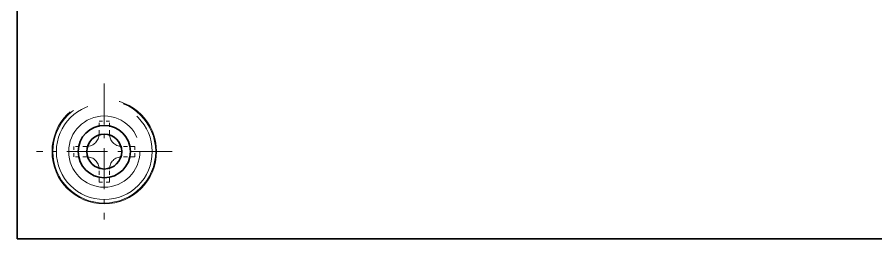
# Model space of a CAD drawing. Extents: x 23 to 417, y 3 to 294.
# Drawn here: x 229.83 to 254.47, y 100.44 to 106.79 of the extents above; entities that cross this region are included whole.
import ezdxf

# ---------------------------------------------------------------- set-up
doc = ezdxf.new("R2010")
doc.units = 0
doc.linetypes.add('DASHDOT', pattern=[18.5, 12, -3, 0.5, -3])
doc.linetypes.add('DASHED', pattern=[15, 12, -3])
doc.layers.get('0').update_dxf_attribs({"lineweight": 13})

# ---------------------------------------------------------------- blocks, each defined once
blk = doc.blocks.new('BLOCK3505')
at = {"color": 7, "linetype": 'DASHDOT', "lineweight": 13, "ltscale": 0.195}
for p, q in [((-76, -41.3), (-76, -49.1)), ((-72.1, -45.2), (-79.9, -45.2))]:
    blk.add_line(p, q, dxfattribs=at)
blk = doc.blocks.new('BLOCK3528')
at = {"color": 7, "lineweight": 35}
for p in [(-81, 48.3), (81, -50.2)]:
    blk.add_line(p, (-81, -50.2), dxfattribs=at)
at = {"color": 7, "linetype": 'DASHED', "lineweight": 13, "ltscale": 0.014999}
for p, q in [((-75.7, -43.45), (-76.3, -43.45)), ((-77.75, -45.5), (-77.75, -44.9)), ((-74.25, -45.5), (-74.25, -44.9)), ((-75.7, -46.95), (-76.3, -46.95))]:
    blk.add_line(p, q, dxfattribs=at)
at = {"color": 7, "linetype": 'DASHED', "lineweight": 13, "ltscale": 0.01875}
for p, q in [((-76.3, -44.2), (-76.3, -43.45)), ((-75.7, -44.2), (-75.7, -43.45)), ((-77, -44.9), (-77.75, -44.9)), ((-74.25, -44.9), (-75, -44.9)), ((-77, -45.5), (-77.75, -45.5)), ((-74.25, -45.5), (-75, -45.5)), ((-76.3, -46.95), (-76.3, -46.2)), ((-75.7, -46.95), (-75.7, -46.2))]:
    blk.add_line(p, q, dxfattribs=at)
at = {"color": 7, "linetype": 'DASHED', "lineweight": 13}
for radius in [3, 2.95, 2.75, 2.042]:
    blk.add_circle((-76, -45.2), radius, dxfattribs=at)
at = {"color": 7, "lineweight": 35}
for radius in [1.5, 1.5, 1]:
    blk.add_circle((-76, -45.2), radius, dxfattribs=at)
at = {"color": 7, "linetype": 'DASHED', "lineweight": 13}
for centre, start, end in [((-77, -44.2), 270, 360), ((-75, -44.2), 180, 270), ((-77, -46.2), 0, 90), ((-75, -46.2), 90, 180)]:
    blk.add_arc(centre, 0.7, start, end, dxfattribs=at)

msp = doc.modelspace()

# ---------------------------------------------------------------- block references
at = {"lineweight": 0, "xscale": 0.5, "yscale": 0.5, "zscale": 0.5}
for name in ['BLOCK3528', 'BLOCK3505']:
    msp.add_blockref(name, (270.3286, 125.5377), dxfattribs=at)

doc.saveas('drawing.dxf')
